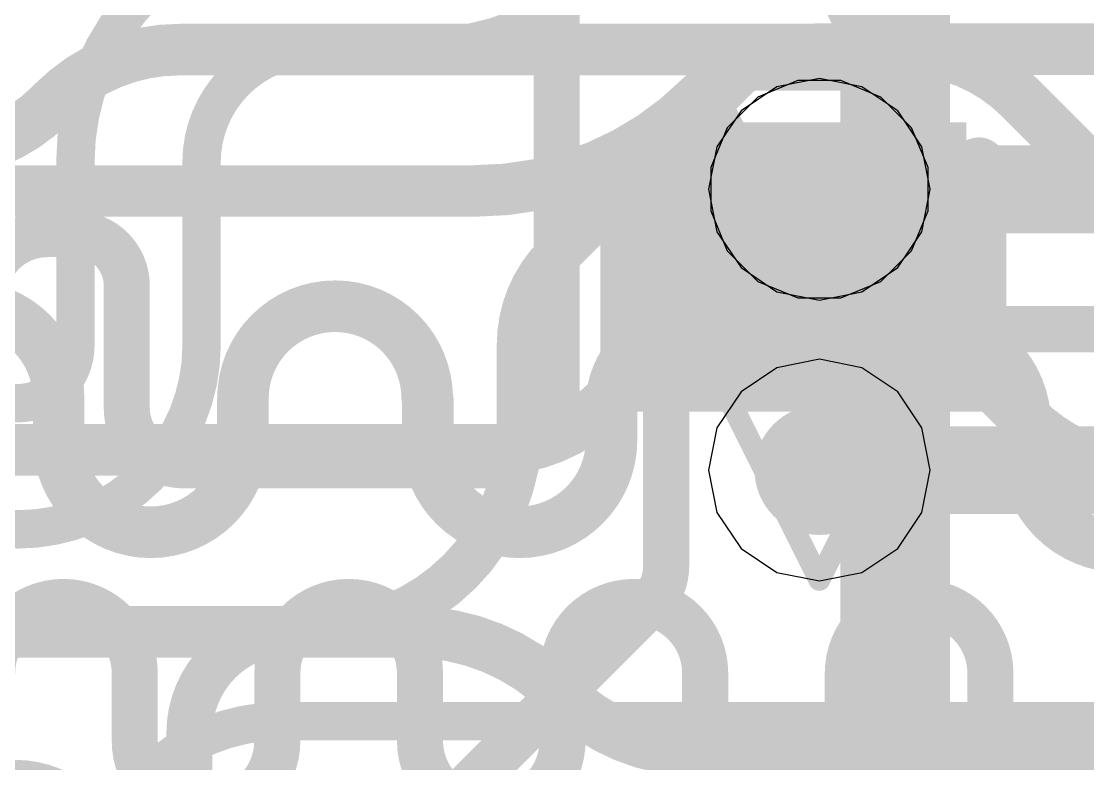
# Model space of a CAD drawing. Header units: inches. Extents: x -6 to 283, y -12 to 154.
# Drawn here: x 66.702 to 69.171, y 5.129 to 6.847 of the extents above; entities that cross this region are included whole.
import ezdxf

# ---------------------------------------------------------------- set-up
doc = ezdxf.new("R2010")
doc.units = ezdxf.units.IN
for name, color, linetype in [('Bottom Layer', 5, 'Continuous'), ('Bottom Overlay', 54, 'Continuous'), ('Bottom Paste', 16, 'Continuous'), ('Bottom Solder', 6, 'Continuous'), ('Drill Drawing', 1, 'Continuous'), ('GND-1', 16, 'Continuous'), ('GND-2', 90, 'Continuous'), ('GND-3', 216, 'Continuous'), ('GND-4', 54, 'Continuous'), ('PWR-1', 156, 'Continuous'), ('PWR-2', 130, 'Continuous'), ('Signal L1', 76, 'Continuous'), ('Signal L2', 6, 'Continuous'), ('Top Layer', 1, 'Continuous'), ('Top Overlay', 2, 'Continuous'), ('Via Holes', 16, 'Continuous')]:
    doc.layers.add(name, color=color, linetype=linetype)

# ---------------------------------------------------------------- blocks, each defined once
blk = doc.blocks.new('200_WFBGA__10_15__51')
at = {"layer": 'Top Overlay'}
blk.add_lwpolyline([(-5.07619, -7.576185, 0.254, 0.254, 0), (-5.07619, 7.576185, 0.254, 0.254, 0)], format="xyseb", dxfattribs=at)
blk = doc.blocks.new('C___0402_B_281')
at = {"layer": 'Bottom Layer'}
for points in [[(-0.2413, 0.3175), (-0.2412999999999999, -0.3175), (-0.6985, -0.3175), (-0.6985, 0.3175)], [(0.6985, 0.3175), (0.6985, -0.3175), (0.2413, -0.3175), (0.2412999999999999, 0.3175)]]:
    blk.add_hatch(color=5, dxfattribs=at).paths.add_polyline_path(points)
at = {"layer": 'Bottom Paste'}
for points in [[(-0.2413, 0.3175), (-0.2412999999999999, -0.3175), (-0.6985, -0.3175), (-0.6985, 0.3175)], [(0.6985, 0.3175), (0.6985, -0.3175), (0.2413, -0.3175), (0.2412999999999999, 0.3175)]]:
    blk.add_hatch(color=16, dxfattribs=at).paths.add_polyline_path(points)
at = {"layer": 'Bottom Solder'}
for points in [[(-0.18130012, 0.37749988), (-0.18130012, -0.37749988), (-0.7584998799999999, -0.37749988), (-0.7584998799999999, 0.37749988)], [(0.7584998799999999, 0.37749988), (0.7584998799999999, -0.37749988), (0.18130012, -0.37749988), (0.18130012, 0.37749988)]]:
    blk.add_hatch(color=6, dxfattribs=at).paths.add_polyline_path(points)
at = {"layer": 'Bottom Overlay'}
for points in [[(-0.7874, -0.4064, 0.127, 0.127, 0), (-0.7874, 0.4064, 0.127, 0.127, 0)], [(-0.2794, 0.4064, 0.127, 0.127, 0), (-0.7874, 0.4064, 0.127, 0.127, 0)], [(0.7874, 0.4064, 0.127, 0.127, 0), (0.2794, 0.4064, 0.127, 0.127, 0)], [(0.7874, -0.4064, 0.127, 0.127, 0), (0.7874, 0.4064, 0.127, 0.127, 0)], [(-0.2794, -0.4064, 0.127, 0.127, 0), (-0.7874, -0.4064, 0.127, 0.127, 0)], [(0.7874, -0.4064, 0.127, 0.127, 0), (0.2794, -0.4064, 0.127, 0.127, 0)]]:
    blk.add_lwpolyline(points, format="xyseb", dxfattribs=at)
for points in [[(-0.8191499999999999, 0.4064, 0.0635, 0.0635, 1), (-0.7556499999999999, 0.4064, 0.0635, 0.0635, 1)], [(-0.8191499999999999, 0.4064, 0.0635, 0.0635, 1), (-0.7556499999999999, 0.4064, 0.0635, 0.0635, 1)], [(-0.31115, 0.4064, 0.0635, 0.0635, 1), (-0.24765, 0.4064, 0.0635, 0.0635, 1)], [(0.24765, 0.4064, 0.0635, 0.0635, 1), (0.31115, 0.4064, 0.0635, 0.0635, 1)], [(0.7556499999999999, 0.4064, 0.0635, 0.0635, 1), (0.8191499999999999, 0.4064, 0.0635, 0.0635, 1)], [(0.7556499999999999, 0.4064, 0.0635, 0.0635, 1), (0.8191499999999999, 0.4064, 0.0635, 0.0635, 1)], [(-0.8191499999999999, -0.4064, 0.0635, 0.0635, 1), (-0.7556499999999999, -0.4064, 0.0635, 0.0635, 1)], [(-0.8191499999999999, -0.4064, 0.0635, 0.0635, 1), (-0.7556499999999999, -0.4064, 0.0635, 0.0635, 1)], [(-0.31115, -0.4064, 0.0635, 0.0635, 1), (-0.24765, -0.4064, 0.0635, 0.0635, 1)], [(0.24765, -0.4064, 0.0635, 0.0635, 1), (0.31115, -0.4064, 0.0635, 0.0635, 1)], [(0.7556499999999999, -0.4064, 0.0635, 0.0635, 1), (0.8191499999999999, -0.4064, 0.0635, 0.0635, 1)], [(0.7556499999999999, -0.4064, 0.0635, 0.0635, 1), (0.8191499999999999, -0.4064, 0.0635, 0.0635, 1)]]:
    blk.add_lwpolyline(points, format="xyseb", close=True, dxfattribs=at)

msp = doc.modelspace()

# ---------------------------------------------------------------- hatches: boundary and pattern name
at = {"layer": 'Bottom Layer'}
h = msp.add_hatch(color=5, dxfattribs=at)
edge = h.paths.add_edge_path()
edge.add_arc((68.54984511999999, 6.458201459999999), 0.1499997, 0, 360)
h = msp.add_hatch(color=5, dxfattribs=at)
edge = h.paths.add_edge_path()
edge.add_arc((68.54984511999999, 5.80820022), 0.1499997, 0, 360)
at = {"layer": 'GND-1'}
h = msp.add_hatch(color=16, dxfattribs=at)
edge = h.paths.add_edge_path()
edge.add_arc((68.54984511999999, 6.458201459999999), 0.1499997, 0, 360)
h = msp.add_hatch(color=16, dxfattribs=at)
edge = h.paths.add_edge_path()
edge.add_arc((68.54984511999999, 5.80820022), 0.1499997, 0, 360)
at = {"layer": 'GND-2'}
h = msp.add_hatch(color=90, dxfattribs=at)
edge = h.paths.add_edge_path()
edge.add_arc((68.54984511999999, 6.458201459999999), 0.1499997, 0, 360)
h = msp.add_hatch(color=90, dxfattribs=at)
edge = h.paths.add_edge_path()
edge.add_arc((68.54984511999999, 5.80820022), 0.1499997, 0, 360)
at = {"layer": 'GND-3'}
h = msp.add_hatch(color=216, dxfattribs=at)
edge = h.paths.add_edge_path()
edge.add_arc((68.54984511999999, 6.458201459999999), 0.1499997, 0, 360)
h = msp.add_hatch(color=216, dxfattribs=at)
edge = h.paths.add_edge_path()
edge.add_arc((68.54984511999999, 5.80820022), 0.1499997, 0, 360)
at = {"layer": 'GND-4'}
h = msp.add_hatch(color=54, dxfattribs=at)
edge = h.paths.add_edge_path()
edge.add_arc((68.54984511999999, 6.458201459999999), 0.1499997, 0, 360)
h = msp.add_hatch(color=54, dxfattribs=at)
edge = h.paths.add_edge_path()
edge.add_arc((68.54984511999999, 5.80820022), 0.1499997, 0, 360)
at = {"layer": 'PWR-1'}
h = msp.add_hatch(color=156, dxfattribs=at)
edge = h.paths.add_edge_path()
edge.add_arc((68.54984511999999, 6.458201459999999), 0.1499997, 0, 360)
h = msp.add_hatch(color=156, dxfattribs=at)
edge = h.paths.add_edge_path()
edge.add_arc((68.54984511999999, 5.80820022), 0.1499997, 0, 360)
at = {"layer": 'PWR-2'}
h = msp.add_hatch(color=130, dxfattribs=at)
edge = h.paths.add_edge_path()
edge.add_arc((68.54984511999999, 6.458201459999999), 0.1499997, 0, 360)
h = msp.add_hatch(color=130, dxfattribs=at)
edge = h.paths.add_edge_path()
edge.add_arc((68.54984511999999, 5.80820022), 0.1499997, 0, 360)
at = {"layer": 'Signal L1'}
h = msp.add_hatch(color=76, dxfattribs=at)
edge = h.paths.add_edge_path()
edge.add_arc((68.54984511999999, 6.458201459999999), 0.1499997, 0, 360)
h = msp.add_hatch(color=76, dxfattribs=at)
edge = h.paths.add_edge_path()
edge.add_arc((68.54984511999999, 5.80820022), 0.1499997, 0, 360)
at = {"layer": 'Signal L2'}
h = msp.add_hatch(color=6, dxfattribs=at)
edge = h.paths.add_edge_path()
edge.add_arc((68.54984511999999, 6.458201459999999), 0.1499997, 0, 360)
h = msp.add_hatch(color=6, dxfattribs=at)
edge = h.paths.add_edge_path()
edge.add_arc((68.54984511999999, 5.80820022), 0.1499997, 0, 360)
at = {"layer": 'Top Layer'}
h = msp.add_hatch(color=1, dxfattribs=at)
edge = h.paths.add_edge_path()
edge.add_arc((68.54984511999999, 6.458201459999999), 0.1499997, 0, 360)
h = msp.add_hatch(color=1, dxfattribs=at)
edge = h.paths.add_edge_path()
edge.add_arc((68.54984511999999, 5.80820022), 0.1499997, 0, 360)
at = {"layer": 'Via Holes'}
h = msp.add_hatch(color=7, dxfattribs=at)
edge = h.paths.add_edge_path()
edge.add_arc((68.54984511999999, 6.458201459999999), 0.07499858, 0, 360)
h = msp.add_hatch(color=7, dxfattribs=at)
edge = h.paths.add_edge_path()
edge.add_arc((68.54984511999999, 5.80820022), 0.07499858, 0, 360)

# ---------------------------------------------------------------- linework, layer by layer
at = {"layer": 'Bottom Layer'}
for points in [[(67.94133732, 5.99474036, 0.10668, 0.10668, 0), (67.94133732, 7.802323739999999, 0.10668, 0.10668, 0)], [(66.61605168, 6.208016539999999, 0.10668, 0.10668, -0.4142135623730951), (66.76250807999999, 6.35447294, 0.10668, 0.10668, 0)], [(66.76250807999999, 6.35447294, 0.10668, 0.10668, 0), (66.82666085999999, 6.35447294, 0.10668, 0.10668, 0)], [(66.82666085999999, 6.35447294, 0.10668, 0.10668, -0.4142135623730951), (66.94625168, 6.23488212, 0.10668, 0.10668, 0)], [(66.94625168, 5.95226648, 0.10668, 0.10668, 0), (66.94625168, 6.23488212, 0.10668, 0.10668, 0)], [(67.94133732, 5.99474036, 0.10668, 0.10668, -0.4142135623730951), (67.7658411, 5.819244139999999, 0.10668, 0.10668, 0)], [(67.07927656, 5.8192416, 0.10668, 0.10668, -0.4142135623730951), (66.94625168, 5.95226648, 0.10668, 0.10668, 0)], [(67.07927656, 5.819244139999999, 0.10668, 0.10668, 0), (67.7658411, 5.819244139999999, 0.10668, 0.10668, 0)], [(66.63449969999999, 5.33799034, 0.10668, 0.10668, -0.9999999999999999), (66.9646997, 5.33799034, 0.10668, 0.10668, 0)], [(67.29489969999999, 5.33799034, 0.10668, 0.10668, -0.9999999999999999), (67.6250997, 5.33799034, 0.10668, 0.10668, 0)], [(67.9552997, 5.33799034, 0.10668, 0.10668, -0.9999999999999999), (68.2854997, 5.33799034, 0.10668, 0.10668, 0)], [(68.6156997, 5.33799034, 0.10668, 0.10668, -0.9999999999999999), (68.9458997, 5.33799034, 0.10668, 0.10668, 0)], [(66.9646997, 5.18229342, 0.10668, 0.10668, 0), (66.9646997, 5.33799034, 0.10668, 0.10668, 0)], [(67.29489969999999, 5.18229342, 0.10668, 0.10668, 0), (67.29489969999999, 5.33799034, 0.10668, 0.10668, 0)], [(67.6250997, 5.18229342, 0.10668, 0.10668, 0), (67.6250997, 5.33799034, 0.10668, 0.10668, 0)], [(67.9552997, 5.18229342, 0.10668, 0.10668, 0), (67.9552997, 5.33799034, 0.10668, 0.10668, 0)], [(68.2854997, 5.18229342, 0.10668, 0.10668, 0), (68.2854997, 5.33799034, 0.10668, 0.10668, 0)], [(68.6156997, 5.18229342, 0.10668, 0.10668, 0), (68.6156997, 5.33799034, 0.10668, 0.10668, 0)], [(68.9458997, 5.18229342, 0.10668, 0.10668, 0), (68.9458997, 5.33799034, 0.10668, 0.10668, 0)], [(67.29489969999999, 5.18229342, 0.10668, 0.10668, -0.9999999999999999), (66.9646997, 5.18229342, 0.10668, 0.10668, 0)], [(67.9552997, 5.18229342, 0.10668, 0.10668, -0.9999999999999999), (67.6250997, 5.18229342, 0.10668, 0.10668, 0)], [(68.6156997, 5.18229342, 0.10668, 0.10668, -0.9999999999999999), (68.2854997, 5.18229342, 0.10668, 0.10668, 0)], [(69.11099970000001, 5.017193419999999, 0.10668, 0.10668, -0.4142135623730951), (68.9458997, 5.18229342, 0.10668, 0.10668, 0)]]:
    msp.add_lwpolyline(points, format="xyseb", dxfattribs=at)
for points in [[(66.73583808, 6.35447294, 0.05333999999999999, 0.05333999999999999, 1), (66.78917808, 6.35447294, 0.05333999999999999, 0.05333999999999999, 1)], [(66.73583808, 6.35447294, 0.05333999999999999, 0.05333999999999999, 1), (66.78917808, 6.35447294, 0.05333999999999999, 0.05333999999999999, 1)], [(66.79999086, 6.35447294, 0.05333999999999999, 0.05333999999999999, 1), (66.85333086, 6.35447294, 0.05333999999999999, 0.05333999999999999, 1)], [(66.79999086, 6.35447294, 0.05333999999999999, 0.05333999999999999, 1), (66.85333086, 6.35447294, 0.05333999999999999, 0.05333999999999999, 1)], [(66.91958168, 6.23488212, 0.05333999999999999, 0.05333999999999999, 1), (66.97292168, 6.23488212, 0.05333999999999999, 0.05333999999999999, 1)], [(66.91958168, 6.23488212, 0.05333999999999999, 0.05333999999999999, 1), (66.97292168, 6.23488212, 0.05333999999999999, 0.05333999999999999, 1)], [(67.91466731999999, 5.99474036, 0.05333999999999999, 0.05333999999999999, 1), (67.96800731999998, 5.99474036, 0.05333999999999999, 0.05333999999999999, 1)], [(67.91466731999999, 5.99474036, 0.05333999999999999, 0.05333999999999999, 1), (67.96800731999998, 5.99474036, 0.05333999999999999, 0.05333999999999999, 1)], [(66.91958168, 5.95226648, 0.05333999999999999, 0.05333999999999999, 1), (66.97292168, 5.95226648, 0.05333999999999999, 0.05333999999999999, 1)], [(66.91958168, 5.95226648, 0.05333999999999999, 0.05333999999999999, 1), (66.97292168, 5.95226648, 0.05333999999999999, 0.05333999999999999, 1)], [(67.05260655999999, 5.819244139999999, 0.05333999999999999, 0.05333999999999999, 1), (67.10594655999999, 5.819244139999999, 0.05333999999999999, 0.05333999999999999, 1)], [(67.05260655999999, 5.8192416, 0.05333999999999999, 0.05333999999999999, 1), (67.10594655999999, 5.8192416, 0.05333999999999999, 0.05333999999999999, 1)], [(67.7391711, 5.819244139999999, 0.05333999999999999, 0.05333999999999999, 1), (67.7925111, 5.819244139999999, 0.05333999999999999, 0.05333999999999999, 1)], [(67.7391711, 5.819244139999999, 0.05333999999999999, 0.05333999999999999, 1), (67.7925111, 5.819244139999999, 0.05333999999999999, 0.05333999999999999, 1)], [(66.9380297, 5.33799034, 0.05333999999999999, 0.05333999999999999, 1), (66.9913697, 5.33799034, 0.05333999999999999, 0.05333999999999999, 1)], [(66.9380297, 5.33799034, 0.05333999999999999, 0.05333999999999999, 1), (66.9913697, 5.33799034, 0.05333999999999999, 0.05333999999999999, 1)], [(67.26822969999999, 5.33799034, 0.05333999999999999, 0.05333999999999999, 1), (67.3215697, 5.33799034, 0.05333999999999999, 0.05333999999999999, 1)], [(67.26822969999999, 5.33799034, 0.05333999999999999, 0.05333999999999999, 1), (67.3215697, 5.33799034, 0.05333999999999999, 0.05333999999999999, 1)], [(67.5984297, 5.33799034, 0.05333999999999999, 0.05333999999999999, 1), (67.6517697, 5.33799034, 0.05333999999999999, 0.05333999999999999, 1)], [(67.5984297, 5.33799034, 0.05333999999999999, 0.05333999999999999, 1), (67.6517697, 5.33799034, 0.05333999999999999, 0.05333999999999999, 1)], [(67.92862969999999, 5.33799034, 0.05333999999999999, 0.05333999999999999, 1), (67.9819697, 5.33799034, 0.05333999999999999, 0.05333999999999999, 1)], [(67.92862969999999, 5.33799034, 0.05333999999999999, 0.05333999999999999, 1), (67.9819697, 5.33799034, 0.05333999999999999, 0.05333999999999999, 1)], [(68.25882969999999, 5.33799034, 0.05333999999999999, 0.05333999999999999, 1), (68.3121697, 5.33799034, 0.05333999999999999, 0.05333999999999999, 1)], [(68.25882969999999, 5.33799034, 0.05333999999999999, 0.05333999999999999, 1), (68.3121697, 5.33799034, 0.05333999999999999, 0.05333999999999999, 1)], [(68.5890297, 5.33799034, 0.05333999999999999, 0.05333999999999999, 1), (68.6423697, 5.33799034, 0.05333999999999999, 0.05333999999999999, 1)], [(68.5890297, 5.33799034, 0.05333999999999999, 0.05333999999999999, 1), (68.6423697, 5.33799034, 0.05333999999999999, 0.05333999999999999, 1)], [(68.9192297, 5.33799034, 0.05333999999999999, 0.05333999999999999, 1), (68.9725697, 5.33799034, 0.05333999999999999, 0.05333999999999999, 1)], [(68.9192297, 5.33799034, 0.05333999999999999, 0.05333999999999999, 1), (68.9725697, 5.33799034, 0.05333999999999999, 0.05333999999999999, 1)], [(66.9380297, 5.18229342, 0.05333999999999999, 0.05333999999999999, 1), (66.9913697, 5.18229342, 0.05333999999999999, 0.05333999999999999, 1)], [(66.9380297, 5.18229342, 0.05333999999999999, 0.05333999999999999, 1), (66.9913697, 5.18229342, 0.05333999999999999, 0.05333999999999999, 1)], [(67.26822969999999, 5.18229342, 0.05333999999999999, 0.05333999999999999, 1), (67.3215697, 5.18229342, 0.05333999999999999, 0.05333999999999999, 1)], [(67.26822969999999, 5.18229342, 0.05333999999999999, 0.05333999999999999, 1), (67.3215697, 5.18229342, 0.05333999999999999, 0.05333999999999999, 1)], [(67.5984297, 5.18229342, 0.05333999999999999, 0.05333999999999999, 1), (67.6517697, 5.18229342, 0.05333999999999999, 0.05333999999999999, 1)], [(67.5984297, 5.18229342, 0.05333999999999999, 0.05333999999999999, 1), (67.6517697, 5.18229342, 0.05333999999999999, 0.05333999999999999, 1)], [(67.92862969999999, 5.18229342, 0.05333999999999999, 0.05333999999999999, 1), (67.9819697, 5.18229342, 0.05333999999999999, 0.05333999999999999, 1)], [(67.92862969999999, 5.18229342, 0.05333999999999999, 0.05333999999999999, 1), (67.9819697, 5.18229342, 0.05333999999999999, 0.05333999999999999, 1)], [(68.25882969999999, 5.18229342, 0.05333999999999999, 0.05333999999999999, 1), (68.3121697, 5.18229342, 0.05333999999999999, 0.05333999999999999, 1)], [(68.25882969999999, 5.18229342, 0.05333999999999999, 0.05333999999999999, 1), (68.3121697, 5.18229342, 0.05333999999999999, 0.05333999999999999, 1)], [(68.5890297, 5.18229342, 0.05333999999999999, 0.05333999999999999, 1), (68.6423697, 5.18229342, 0.05333999999999999, 0.05333999999999999, 1)], [(68.5890297, 5.18229342, 0.05333999999999999, 0.05333999999999999, 1), (68.6423697, 5.18229342, 0.05333999999999999, 0.05333999999999999, 1)], [(68.9192297, 5.18229342, 0.05333999999999999, 0.05333999999999999, 1), (68.9725697, 5.18229342, 0.05333999999999999, 0.05333999999999999, 1)], [(68.9192297, 5.18229342, 0.05333999999999999, 0.05333999999999999, 1), (68.9725697, 5.18229342, 0.05333999999999999, 0.05333999999999999, 1)]]:
    msp.add_lwpolyline(points, format="xyseb", close=True, dxfattribs=at)
at = {"layer": 'Drill Drawing'}
for points in [[(68.34664511999999, 7.3622027, 0.0508, 0.0508, 0), (68.60064512, 6.854202699999999, 0.0508, 0.0508, 0)], [(68.60064512, 6.854202699999999, 0.0508, 0.0508, 0), (68.85464511999999, 7.3622027, 0.0508, 0.0508, 0)], [(68.29584512, 6.712201459999999, 0.0508, 0.0508, 0), (68.80384511999999, 6.712201459999999, 0.0508, 0.0508, 0)], [(68.29584512, 6.712201459999999, 0.0508, 0.0508, 0), (68.54984511999999, 6.204201459999999, 0.0508, 0.0508, 0)], [(68.54984511999999, 6.204201459999999, 0.0508, 0.0508, 0), (68.80384511999999, 6.712201459999999, 0.0508, 0.0508, 0)], [(68.29584512, 6.062200219999999, 0.0508, 0.0508, 0), (68.80384511999999, 6.062200219999999, 0.0508, 0.0508, 0)], [(68.29584512, 6.062200219999999, 0.0508, 0.0508, 0), (68.54984511999999, 5.55420022, 0.0508, 0.0508, 0)], [(68.54984511999999, 5.55420022, 0.0508, 0.0508, 0), (68.80384511999999, 6.062200219999999, 0.0508, 0.0508, 0)]]:
    msp.add_lwpolyline(points, format="xyseb", dxfattribs=at)
for points in [[(68.58794511999999, 6.854202699999999, 0.0254, 0.0254, 1), (68.61334512, 6.854202699999999, 0.0254, 0.0254, 1)], [(68.58794511999999, 6.854202699999999, 0.0254, 0.0254, 1), (68.61334512, 6.854202699999999, 0.0254, 0.0254, 1)], [(68.28314511999999, 6.712201459999999, 0.0254, 0.0254, 1), (68.30854512, 6.712201459999999, 0.0254, 0.0254, 1)], [(68.28314511999999, 6.712201459999999, 0.0254, 0.0254, 1), (68.30854512, 6.712201459999999, 0.0254, 0.0254, 1)], [(68.79114512, 6.712201459999999, 0.0254, 0.0254, 1), (68.81654512, 6.712201459999999, 0.0254, 0.0254, 1)], [(68.79114512, 6.712201459999999, 0.0254, 0.0254, 1), (68.81654512, 6.712201459999999, 0.0254, 0.0254, 1)], [(68.53714511999999, 6.204201459999999, 0.0254, 0.0254, 1), (68.56254512, 6.204201459999999, 0.0254, 0.0254, 1)], [(68.53714511999999, 6.204201459999999, 0.0254, 0.0254, 1), (68.56254512, 6.204201459999999, 0.0254, 0.0254, 1)], [(68.28314511999999, 6.062200219999999, 0.0254, 0.0254, 1), (68.30854512, 6.062200219999999, 0.0254, 0.0254, 1)], [(68.28314511999999, 6.062200219999999, 0.0254, 0.0254, 1), (68.30854512, 6.062200219999999, 0.0254, 0.0254, 1)], [(68.79114512, 6.062200219999999, 0.0254, 0.0254, 1), (68.81654512, 6.062200219999999, 0.0254, 0.0254, 1)], [(68.79114512, 6.062200219999999, 0.0254, 0.0254, 1), (68.81654512, 6.062200219999999, 0.0254, 0.0254, 1)], [(68.53714511999999, 5.55420022, 0.0254, 0.0254, 1), (68.56254512, 5.55420022, 0.0254, 0.0254, 1)], [(68.53714511999999, 5.55420022, 0.0254, 0.0254, 1), (68.56254512, 5.55420022, 0.0254, 0.0254, 1)]]:
    msp.add_lwpolyline(points, format="xyseb", close=True, dxfattribs=at)
at = {"layer": 'GND-1'}
for p, q in [((68.4997995, 6.70980116), (68.40732572, 6.671497959999999)), ((68.59989074, 6.70980116), (68.4997995, 6.70980116)), ((68.69236452, 6.671497959999999), (68.59989074, 6.70980116)), ((68.40732572, 6.671497959999999), (68.33654862, 6.60072086)), ((68.76314162, 6.60072086), (68.69236452, 6.671497959999999)), ((68.33654862, 6.60072086), (68.29824541999999, 6.50824708)), ((68.80144482, 6.50824708), (68.76314162, 6.60072086)), ((68.29824541999999, 6.50824708), (68.29824541999999, 6.40815584)), ((68.80144482, 6.40815584), (68.80144482, 6.50824708)), ((68.29824541999999, 6.40815584), (68.33654862, 6.315682059999999)), ((68.76314162, 6.315682059999999), (68.80144482, 6.40815584)), ((68.33654862, 6.315682059999999), (68.40732572, 6.24490496)), ((68.69236452, 6.24490496), (68.76314162, 6.315682059999999)), ((68.40732572, 6.24490496), (68.4997995, 6.20660176)), ((68.59989074, 6.20660176), (68.69236452, 6.24490496)), ((68.4997995, 6.20660176), (68.59989074, 6.20660176))]:
    msp.add_line(p, q, dxfattribs=at)
at = {"layer": 'GND-2'}
for p, q in [((68.4997995, 6.70980116), (68.40732572, 6.671497959999999)), ((68.59989074, 6.70980116), (68.4997995, 6.70980116)), ((68.69236452, 6.671497959999999), (68.59989074, 6.70980116)), ((68.40732572, 6.671497959999999), (68.33654862, 6.60072086)), ((68.76314162, 6.60072086), (68.69236452, 6.671497959999999)), ((68.33654862, 6.60072086), (68.29824541999999, 6.50824708)), ((68.80144482, 6.50824708), (68.76314162, 6.60072086)), ((68.29824541999999, 6.50824708), (68.29824541999999, 6.40815584)), ((68.80144482, 6.40815584), (68.80144482, 6.50824708)), ((68.29824541999999, 6.40815584), (68.33654862, 6.315682059999999)), ((68.76314162, 6.315682059999999), (68.80144482, 6.40815584)), ((68.33654862, 6.315682059999999), (68.40732572, 6.24490496)), ((68.69236452, 6.24490496), (68.76314162, 6.315682059999999)), ((68.40732572, 6.24490496), (68.4997995, 6.20660176)), ((68.59989074, 6.20660176), (68.69236452, 6.24490496)), ((68.4997995, 6.20660176), (68.59989074, 6.20660176))]:
    msp.add_line(p, q, dxfattribs=at)
at = {"layer": 'GND-3'}
for p, q in [((68.4997995, 6.70980116), (68.40732572, 6.671497959999999)), ((68.59989074, 6.70980116), (68.4997995, 6.70980116)), ((68.69236452, 6.671497959999999), (68.59989074, 6.70980116)), ((68.40732572, 6.671497959999999), (68.33654862, 6.60072086)), ((68.76314162, 6.60072086), (68.69236452, 6.671497959999999)), ((68.33654862, 6.60072086), (68.29824541999999, 6.50824708)), ((68.80144482, 6.50824708), (68.76314162, 6.60072086)), ((68.29824541999999, 6.50824708), (68.29824541999999, 6.40815584)), ((68.80144482, 6.40815584), (68.80144482, 6.50824708)), ((68.29824541999999, 6.40815584), (68.33654862, 6.315682059999999)), ((68.76314162, 6.315682059999999), (68.80144482, 6.40815584)), ((68.33654862, 6.315682059999999), (68.40732572, 6.24490496)), ((68.69236452, 6.24490496), (68.76314162, 6.315682059999999)), ((68.40732572, 6.24490496), (68.4997995, 6.20660176)), ((68.59989074, 6.20660176), (68.69236452, 6.24490496)), ((68.4997995, 6.20660176), (68.59989074, 6.20660176))]:
    msp.add_line(p, q, dxfattribs=at)
at = {"layer": 'GND-4'}
for p, q in [((68.4997995, 6.70980116), (68.40732572, 6.671497959999999)), ((68.59989074, 6.70980116), (68.4997995, 6.70980116)), ((68.69236452, 6.671497959999999), (68.59989074, 6.70980116)), ((68.40732572, 6.671497959999999), (68.33654862, 6.60072086)), ((68.76314162, 6.60072086), (68.69236452, 6.671497959999999)), ((68.33654862, 6.60072086), (68.29824541999999, 6.50824708)), ((68.80144482, 6.50824708), (68.76314162, 6.60072086)), ((68.29824541999999, 6.50824708), (68.29824541999999, 6.40815584)), ((68.80144482, 6.40815584), (68.80144482, 6.50824708)), ((68.29824541999999, 6.40815584), (68.33654862, 6.315682059999999)), ((68.76314162, 6.315682059999999), (68.80144482, 6.40815584)), ((68.33654862, 6.315682059999999), (68.40732572, 6.24490496)), ((68.69236452, 6.24490496), (68.76314162, 6.315682059999999)), ((68.40732572, 6.24490496), (68.4997995, 6.20660176)), ((68.59989074, 6.20660176), (68.69236452, 6.24490496)), ((68.4997995, 6.20660176), (68.59989074, 6.20660176))]:
    msp.add_line(p, q, dxfattribs=at)
at = {"layer": 'PWR-1'}
for p, q in [((68.54984511999999, 6.06473006), (68.45167665999999, 6.045202539999999)), ((68.64801358, 6.045202539999999), (68.54984511999999, 6.06473006)), ((68.45167665999999, 6.045202539999999), (68.36845102, 5.989594319999999)), ((68.73123922, 5.989594319999999), (68.64801358, 6.045202539999999)), ((68.36845102, 5.989594319999999), (68.3128428, 5.90636868)), ((68.78684744, 5.90636868), (68.73123922, 5.989594319999999)), ((68.3128428, 5.90636868), (68.29331528, 5.80820022)), ((68.80637496, 5.80820022), (68.78684744, 5.90636868)), ((68.29331528, 5.80820022), (68.3128428, 5.71003176)), ((68.78684744, 5.71003176), (68.80637496, 5.80820022)), ((68.3128428, 5.71003176), (68.36845102, 5.626806119999999)), ((68.73123922, 5.626806119999999), (68.78684744, 5.71003176)), ((68.36845102, 5.626806119999999), (68.45167665999999, 5.5711979)), ((68.64801358, 5.5711979), (68.73123922, 5.626806119999999)), ((68.45167665999999, 5.5711979), (68.54984511999999, 5.55167038)), ((68.54984511999999, 5.55167038), (68.64801358, 5.5711979))]:
    msp.add_line(p, q, dxfattribs=at)
at = {"layer": 'PWR-2'}
for p, q in [((68.45167665999999, 6.69520378), (68.36845102, 6.63959556)), ((68.54984511999999, 6.7147313), (68.45167665999999, 6.69520378)), ((68.64801358, 6.69520378), (68.54984511999999, 6.7147313)), ((68.73123922, 6.63959556), (68.64801358, 6.69520378)), ((68.36845102, 6.63959556), (68.3128428, 6.556369919999999)), ((68.78684744, 6.556369919999999), (68.73123922, 6.63959556)), ((68.3128428, 6.556369919999999), (68.29331528, 6.458201459999999)), ((68.80637496, 6.458201459999999), (68.78684744, 6.556369919999999)), ((68.29331528, 6.458201459999999), (68.3128428, 6.360032999999999)), ((68.78684744, 6.360032999999999), (68.80637496, 6.458201459999999)), ((68.3128428, 6.360032999999999), (68.36845102, 6.276807359999999)), ((68.73123922, 6.276807359999999), (68.78684744, 6.360032999999999)), ((68.36845102, 6.276807359999999), (68.45167665999999, 6.22119914)), ((68.64801358, 6.22119914), (68.73123922, 6.276807359999999)), ((68.45167665999999, 6.22119914), (68.54984511999999, 6.20167162)), ((68.54984511999999, 6.20167162), (68.64801358, 6.22119914)), ((68.54984511999999, 6.06473006), (68.45167665999999, 6.045202539999999)), ((68.64801358, 6.045202539999999), (68.54984511999999, 6.06473006)), ((68.45167665999999, 6.045202539999999), (68.36845102, 5.989594319999999)), ((68.73123922, 5.989594319999999), (68.64801358, 6.045202539999999)), ((68.36845102, 5.989594319999999), (68.3128428, 5.90636868)), ((68.78684744, 5.90636868), (68.73123922, 5.989594319999999)), ((68.3128428, 5.90636868), (68.29331528, 5.80820022)), ((68.80637496, 5.80820022), (68.78684744, 5.90636868)), ((68.29331528, 5.80820022), (68.3128428, 5.71003176)), ((68.78684744, 5.71003176), (68.80637496, 5.80820022)), ((68.3128428, 5.71003176), (68.36845102, 5.626806119999999)), ((68.73123922, 5.626806119999999), (68.78684744, 5.71003176)), ((68.36845102, 5.626806119999999), (68.45167665999999, 5.5711979)), ((68.64801358, 5.5711979), (68.73123922, 5.626806119999999)), ((68.45167665999999, 5.5711979), (68.54984511999999, 5.55167038)), ((68.54984511999999, 5.55167038), (68.64801358, 5.5711979))]:
    msp.add_line(p, q, dxfattribs=at)
at = {"layer": 'Signal L1'}
for points in [[(66.77699623999999, 6.660969659999999, 0.11938, 0.11938, -0.1988515910334286), (67.06801673999999, 6.781474879999999, 0.11938, 0.11938, 0)], [(67.06801673999999, 6.781474879999999, 0.11938, 0.11938, 0), (68.74464787999999, 6.781474879999999, 0.11938, 0.11938, 0)], [(68.74464787999999, 6.781474879999999, 0.11938, 0.11938, -0.1987644589970464), (69.01390312, 6.670034919999999, 0.11938, 0.11938, 0)], [(66.76865996, 6.652633379999999, 0.11938, 0.11938, 0), (66.7769302, 6.660903619999999, 0.11938, 0.11938, 0)], [(66.7769302, 6.660903619999999, 0.11938, 0.11938, -5.737312800169363e-05), (66.77699623999999, 6.660969659999999, 0.11938, 0.11938, 0)], [(69.01390312, 6.670034919999999, 0.11938, 0.11938, 0), (69.14165242, 6.542285619999999, 0.11938, 0.11938, 0)], [(66.76865996, 6.652633379999999, 0.11938, 0.11938, -0.1987644589970465), (66.49940472, 6.54119342, 0.11938, 0.11938, 0)], [(69.34973938, 6.456093259999999, 0.11938, 0.11938, -0.198912367379658), (69.14165242, 6.542285619999999, 0.11938, 0.11938, 0)], [(66.36173926, 5.97424764, 0.11938, 0.11938, -0.9999999999999999), (66.78845926, 5.97424764, 0.11938, 0.11938, 0)], [(67.21517926, 5.97424764, 0.11938, 0.11938, -0.9999999999999999), (67.64189926, 5.97424764, 0.11938, 0.11938, 0)], [(68.06861925999999, 5.96078818, 0.11938, 0.11938, -0.4142135623730951), (68.24112844, 6.133297359999999, 0.11938, 0.11938, 0)], [(68.24112844, 6.133297359999999, 0.11938, 0.11938, 0), (68.68365993999998, 6.133297359999999, 0.11938, 0.11938, 0)], [(68.68365993999998, 6.133297359999999, 0.11938, 0.11938, -0.198912367379658), (68.91923732, 6.03571818, 0.11938, 0.11938, 0)], [(68.91923732, 6.03571818, 0.11938, 0.11938, 0), (69.02635928, 5.928596219999999, 0.11938, 0.11938, 0)], [(66.78845926, 5.877679379999999, 0.11938, 0.11938, 0), (66.78845926, 5.97424764, 0.11938, 0.11938, 0)], [(67.21517926, 5.877679379999999, 0.11938, 0.11938, 0), (67.21517926, 5.97424764, 0.11938, 0.11938, 0)], [(67.64189926, 5.97424764, 0.11938, 0.11938, 0), (67.64311846, 5.973028439999999, 0.11938, 0.11938, 0)], [(67.64311846, 5.8549032, 0.11938, 0.11938, 0), (67.64311846, 5.973028439999999, 0.11938, 0.11938, 0)], [(68.06861925999999, 5.877679379999999, 0.11938, 0.11938, 0), (68.06861925999999, 5.96078818, 0.11938, 0.11938, 0)], [(69.3174382, 5.8080275, 0.11938, 0.11938, -0.198912367379658), (69.02635928, 5.928596219999999, 0.11938, 0.11938, 0)], [(67.21517926, 5.877679379999999, 0.11938, 0.11938, -0.9999999999999999), (66.78845926, 5.877679379999999, 0.11938, 0.11938, 0)], [(68.06861925999999, 5.877679379999999, 0.11938, 0.11938, -0.9479028672027139), (67.64311846, 5.8549032, 0.11938, 0.11938, 0)], [(67.64311846, 5.854893039999999, 0.11938, 0.11938, 0), (67.64311846, 5.8549032, 0.11938, 0.11938, 0)], [(66.86556857999999, 4.789030299999999, 0.08889999999999999, 0.08889999999999999, -0.4142135623730951), (67.30371858, 5.2271803, 0.08889999999999999, 0.08889999999999999, 0)], [(67.30371858, 5.2271803, 0.08889999999999999, 0.08889999999999999, 0), (69.47614501999999, 5.2271803, 0.08889999999999999, 0.08889999999999999, 0)]]:
    msp.add_lwpolyline(points, format="xyseb", dxfattribs=at)
for points in [[(67.03817174, 6.781474879999999, 0.05969, 0.05969, 1), (67.09786174, 6.781474879999999, 0.05969, 0.05969, 1)], [(67.03817174, 6.781474879999999, 0.05969, 0.05969, 1), (67.09786174, 6.781474879999999, 0.05969, 0.05969, 1)], [(68.71480288, 6.781474879999999, 0.05969, 0.05969, 1), (68.77449288, 6.781474879999999, 0.05969, 0.05969, 1)], [(68.71480288, 6.781474879999999, 0.05969, 0.05969, 1), (68.77449288, 6.781474879999999, 0.05969, 0.05969, 1)], [(66.7470852, 6.660903619999999, 0.05969, 0.05969, 1), (66.80677519999999, 6.660903619999999, 0.05969, 0.05969, 1)], [(66.7470852, 6.660903619999999, 0.05969, 0.05969, 1), (66.80677519999999, 6.660903619999999, 0.05969, 0.05969, 1)], [(66.74715124, 6.660969659999999, 0.05969, 0.05969, 1), (66.80684124, 6.660969659999999, 0.05969, 0.05969, 1)], [(66.74715124, 6.660969659999999, 0.05969, 0.05969, 1), (66.80684124, 6.660969659999999, 0.05969, 0.05969, 1)], [(68.98405812, 6.670034919999999, 0.05969, 0.05969, 1), (69.04374811999999, 6.670034919999999, 0.05969, 0.05969, 1)], [(68.98405812, 6.670034919999999, 0.05969, 0.05969, 1), (69.04374811999999, 6.670034919999999, 0.05969, 0.05969, 1)], [(66.73881496, 6.652633379999999, 0.05969, 0.05969, 1), (66.79850495999999, 6.652633379999999, 0.05969, 0.05969, 1)], [(66.73881496, 6.652633379999999, 0.05969, 0.05969, 1), (66.79850495999999, 6.652633379999999, 0.05969, 0.05969, 1)], [(69.11180742, 6.542285619999999, 0.05969, 0.05969, 1), (69.17149742, 6.542285619999999, 0.05969, 0.05969, 1)], [(69.11180742, 6.542285619999999, 0.05969, 0.05969, 1), (69.17149742, 6.542285619999999, 0.05969, 0.05969, 1)], [(68.21128344, 6.133297359999999, 0.05969, 0.05969, 1), (68.27097343999999, 6.133297359999999, 0.05969, 0.05969, 1)], [(68.21128344, 6.133297359999999, 0.05969, 0.05969, 1), (68.27097343999999, 6.133297359999999, 0.05969, 0.05969, 1)], [(68.65381493999999, 6.133297359999999, 0.05969, 0.05969, 1), (68.71350494, 6.133297359999999, 0.05969, 0.05969, 1)], [(68.65381493999999, 6.133297359999999, 0.05969, 0.05969, 1), (68.71350494, 6.133297359999999, 0.05969, 0.05969, 1)], [(68.88939232, 6.03571818, 0.05969, 0.05969, 1), (68.94908231999999, 6.03571818, 0.05969, 0.05969, 1)], [(68.88939232, 6.03571818, 0.05969, 0.05969, 1), (68.94908231999999, 6.03571818, 0.05969, 0.05969, 1)], [(66.75861425999999, 5.97424764, 0.05969, 0.05969, 1), (66.81830426, 5.97424764, 0.05969, 0.05969, 1)], [(66.75861425999999, 5.97424764, 0.05969, 0.05969, 1), (66.81830426, 5.97424764, 0.05969, 0.05969, 1)], [(67.18533426, 5.97424764, 0.05969, 0.05969, 1), (67.24502426, 5.97424764, 0.05969, 0.05969, 1)], [(67.18533426, 5.97424764, 0.05969, 0.05969, 1), (67.24502426, 5.97424764, 0.05969, 0.05969, 1)], [(67.61205426, 5.97424764, 0.05969, 0.05969, 1), (67.67174426, 5.97424764, 0.05969, 0.05969, 1)], [(67.61205426, 5.97424764, 0.05969, 0.05969, 1), (67.67174426, 5.97424764, 0.05969, 0.05969, 1)], [(67.61327346, 5.973028439999999, 0.05969, 0.05969, 1), (67.67296345999999, 5.973028439999999, 0.05969, 0.05969, 1)], [(67.61327346, 5.973028439999999, 0.05969, 0.05969, 1), (67.67296345999999, 5.973028439999999, 0.05969, 0.05969, 1)], [(68.03877426, 5.96078818, 0.05969, 0.05969, 1), (68.09846425999999, 5.96078818, 0.05969, 0.05969, 1)], [(68.03877426, 5.96078818, 0.05969, 0.05969, 1), (68.09846425999999, 5.96078818, 0.05969, 0.05969, 1)], [(68.99651428, 5.928596219999999, 0.05969, 0.05969, 1), (69.05620427999999, 5.928596219999999, 0.05969, 0.05969, 1)], [(68.99651428, 5.928596219999999, 0.05969, 0.05969, 1), (69.05620427999999, 5.928596219999999, 0.05969, 0.05969, 1)], [(66.75861425999999, 5.877679379999999, 0.05969, 0.05969, 1), (66.81830426, 5.877679379999999, 0.05969, 0.05969, 1)], [(66.75861425999999, 5.877679379999999, 0.05969, 0.05969, 1), (66.81830426, 5.877679379999999, 0.05969, 0.05969, 1)], [(67.18533426, 5.877679379999999, 0.05969, 0.05969, 1), (67.24502426, 5.877679379999999, 0.05969, 0.05969, 1)], [(67.18533426, 5.877679379999999, 0.05969, 0.05969, 1), (67.24502426, 5.877679379999999, 0.05969, 0.05969, 1)], [(68.03877426, 5.877679379999999, 0.05969, 0.05969, 1), (68.09846425999999, 5.877679379999999, 0.05969, 0.05969, 1)], [(68.03877426, 5.877679379999999, 0.05969, 0.05969, 1), (68.09846425999999, 5.877679379999999, 0.05969, 0.05969, 1)], [(67.61327346, 5.8549032, 0.05969, 0.05969, 1), (67.67296345999999, 5.8549032, 0.05969, 0.05969, 1)], [(67.61327346, 5.8549032, 0.05969, 0.05969, 1), (67.67296345999999, 5.8549032, 0.05969, 0.05969, 1)], [(67.61327346, 5.8549032, 0.05969, 0.05969, 1), (67.67296345999999, 5.8549032, 0.05969, 0.05969, 1)], [(67.61327346, 5.854893039999999, 0.05969, 0.05969, 1), (67.67296345999999, 5.854893039999999, 0.05969, 0.05969, 1)], [(67.28149357999999, 5.2271803, 0.04445, 0.04445, 1), (67.32594357999999, 5.2271803, 0.04445, 0.04445, 1)], [(67.28149357999999, 5.2271803, 0.04445, 0.04445, 1), (67.32594357999999, 5.2271803, 0.04445, 0.04445, 1)]]:
    msp.add_lwpolyline(points, format="xyseb", close=True, dxfattribs=at)
at = {"layer": 'Signal L2'}
for points in [[(68.27439736, 6.67105346, 0.11938, 0.11938, -0.1987644589969734), (68.5436526, 6.78249342, 0.11938, 0.11938, 0)], [(68.5436526, 6.78249342, 0.11938, 0.11938, 0), (69.87902204, 6.78249342, 0.11938, 0.11938, 0)], [(68.27397825999999, 6.67063436, 0.11938, 0.11938, -0.1987801378290114), (67.75140374, 6.454333039999999, 0.11938, 0.11938, 0)], [(68.27424495999999, 6.670901059999999, 0.11938, 0.11938, -0.0001272000813340643), (68.27397825999999, 6.67063436, 0.11938, 0.11938, 0)], [(68.27424495999999, 6.670901059999999, 0.11938, 0.11938, -0.0001422829818237529), (68.27439736, 6.67105346, 0.11938, 0.11938, 0)], [(65.5446365, 6.454333039999999, 0.11938, 0.11938, 0), (67.75140374, 6.454333039999999, 0.11938, 0.11938, 0)], [(68.1309026, 6.03989394, 0.11938, 0.11938, -0.1986502527360068), (68.35672129999999, 6.133297359999999, 0.11938, 0.11938, 0)], [(68.35672129999999, 6.133297359999999, 0.11938, 0.11938, 0), (68.80742652, 6.133297359999999, 0.11938, 0.11938, 0)], [(68.80742652, 6.133297359999999, 0.11938, 0.11938, -0.4142135623730951), (69.02685457999999, 5.913869299999999, 0.11938, 0.11938, 0)], [(68.05734165999999, 5.966333, 0.11938, 0.11938, 0), (68.1309026, 6.03989394, 0.11938, 0.11938, 0)], [(68.05734165999999, 5.966333, 0.11938, 0.11938, -0.1987644589970465), (67.78808642, 5.854893039999999, 0.11938, 0.11938, 0)], [(69.02685457999999, 5.85420978, 0.11938, 0.11938, 0), (69.02685457999999, 5.913869299999999, 0.11938, 0.11938, 0)], [(61.23393646, 5.854893039999999, 0.11938, 0.11938, 0), (67.78808642, 5.854893039999999, 0.11938, 0.11938, 0)], [(69.4746261, 5.85420978, 0.11938, 0.11938, -0.9999999999999999), (69.02685457999999, 5.85420978, 0.11938, 0.11938, 0)], [(61.57101732, 5.433656899999999, 0.11938, 0.11938, 0), (67.60656531999999, 5.433656899999999, 0.11938, 0.11938, 0)], [(67.60656531999999, 5.433656899999999, 0.11938, 0.11938, -0.1986289872510753), (67.95067182, 5.29134324, 0.11938, 0.11938, 0)], [(67.95067182, 5.29134324, 0.11938, 0.11938, -0.0002726093961969698), (67.95104773999999, 5.29096732, 0.11938, 0.11938, 0)], [(68.27192339999999, 5.15805674, 0.11938, 0.11938, -0.198912367379658), (67.95104773999999, 5.29096732, 0.11938, 0.11938, 0)], [(68.27192339999999, 5.15805674, 0.11938, 0.11938, 0), (72.43486401999999, 5.15805674, 0.11938, 0.11938, 0)], [(66.47451272, 4.864582599999999, 0.11938, 0.11938, -0.9999999999999999), (66.90123272, 4.864582599999999, 0.11938, 0.11938, 0)]]:
    msp.add_lwpolyline(points, format="xyseb", dxfattribs=at)
for points in [[(68.51380759999999, 6.78249342, 0.05969, 0.05969, 1), (68.5734976, 6.78249342, 0.05969, 0.05969, 1)], [(68.51380759999999, 6.78249342, 0.05969, 0.05969, 1), (68.5734976, 6.78249342, 0.05969, 0.05969, 1)], [(68.24413326, 6.67063436, 0.05969, 0.05969, 1), (68.30382326, 6.67063436, 0.05969, 0.05969, 1)], [(68.24413326, 6.67063436, 0.05969, 0.05969, 1), (68.30382326, 6.67063436, 0.05969, 0.05969, 1)], [(68.24439996, 6.670901059999999, 0.05969, 0.05969, 1), (68.30408996, 6.670901059999999, 0.05969, 0.05969, 1)], [(68.24439996, 6.670901059999999, 0.05969, 0.05969, 1), (68.30408996, 6.670901059999999, 0.05969, 0.05969, 1)], [(68.24455236, 6.67105346, 0.05969, 0.05969, 1), (68.30424235999999, 6.67105346, 0.05969, 0.05969, 1)], [(68.24455236, 6.67105346, 0.05969, 0.05969, 1), (68.30424235999999, 6.67105346, 0.05969, 0.05969, 1)], [(67.72155874, 6.454333039999999, 0.05969, 0.05969, 1), (67.78124874, 6.454333039999999, 0.05969, 0.05969, 1)], [(67.72155874, 6.454333039999999, 0.05969, 0.05969, 1), (67.78124874, 6.454333039999999, 0.05969, 0.05969, 1)], [(68.3268763, 6.133297359999999, 0.05969, 0.05969, 1), (68.3865663, 6.133297359999999, 0.05969, 0.05969, 1)], [(68.3268763, 6.133297359999999, 0.05969, 0.05969, 1), (68.3865663, 6.133297359999999, 0.05969, 0.05969, 1)], [(68.77758152, 6.133297359999999, 0.05969, 0.05969, 1), (68.83727152, 6.133297359999999, 0.05969, 0.05969, 1)], [(68.77758152, 6.133297359999999, 0.05969, 0.05969, 1), (68.83727152, 6.133297359999999, 0.05969, 0.05969, 1)], [(68.1010576, 6.03989394, 0.05969, 0.05969, 1), (68.1607476, 6.03989394, 0.05969, 0.05969, 1)], [(68.1010576, 6.03989394, 0.05969, 0.05969, 1), (68.1607476, 6.03989394, 0.05969, 0.05969, 1)], [(68.02749666, 5.966333, 0.05969, 0.05969, 1), (68.08718666, 5.966333, 0.05969, 0.05969, 1)], [(68.02749666, 5.966333, 0.05969, 0.05969, 1), (68.08718666, 5.966333, 0.05969, 0.05969, 1)], [(68.99700958, 5.913869299999999, 0.05969, 0.05969, 1), (69.05669958, 5.913869299999999, 0.05969, 0.05969, 1)], [(68.99700958, 5.913869299999999, 0.05969, 0.05969, 1), (69.05669958, 5.913869299999999, 0.05969, 0.05969, 1)], [(67.75824142, 5.854893039999999, 0.05969, 0.05969, 1), (67.81793142, 5.854893039999999, 0.05969, 0.05969, 1)], [(67.75824142, 5.854893039999999, 0.05969, 0.05969, 1), (67.81793142, 5.854893039999999, 0.05969, 0.05969, 1)], [(68.99700958, 5.85420978, 0.05969, 0.05969, 1), (69.05669958, 5.85420978, 0.05969, 0.05969, 1)], [(68.99700958, 5.85420978, 0.05969, 0.05969, 1), (69.05669958, 5.85420978, 0.05969, 0.05969, 1)], [(67.57672031999999, 5.433656899999999, 0.05969, 0.05969, 1), (67.63641032, 5.433656899999999, 0.05969, 0.05969, 1)], [(67.57672031999999, 5.433656899999999, 0.05969, 0.05969, 1), (67.63641032, 5.433656899999999, 0.05969, 0.05969, 1)], [(67.92082681999999, 5.29134324, 0.05969, 0.05969, 1), (67.98051681999999, 5.29134324, 0.05969, 0.05969, 1)], [(67.92082681999999, 5.29134324, 0.05969, 0.05969, 1), (67.98051681999999, 5.29134324, 0.05969, 0.05969, 1)], [(67.92120274, 5.29096732, 0.05969, 0.05969, 1), (67.98089274, 5.29096732, 0.05969, 0.05969, 1)], [(67.92120274, 5.29096732, 0.05969, 0.05969, 1), (67.98089274, 5.29096732, 0.05969, 0.05969, 1)], [(68.2420784, 5.15805674, 0.05969, 0.05969, 1), (68.30176839999999, 5.15805674, 0.05969, 0.05969, 1)], [(68.2420784, 5.15805674, 0.05969, 0.05969, 1), (68.30176839999999, 5.15805674, 0.05969, 0.05969, 1)]]:
    msp.add_lwpolyline(points, format="xyseb", close=True, dxfattribs=at)
at = {"layer": 'Top Layer'}
for points in [[(68.2037498, 7.35528374, 0.08889999999999999, 0.08889999999999999, -0.4136793568379772), (67.63670241999999, 6.78720004, 0.08889999999999999, 0.08889999999999999, 0)], [(66.82723743999999, 6.520515279999999, 0.08889999999999999, 0.08889999999999999, -0.4142135623730951), (67.38602474, 7.079302579999999, 0.08889999999999999, 0.08889999999999999, 0)], [(67.11933744, 6.520515279999999, 0.08889999999999999, 0.08889999999999999, -0.4142135623730951), (67.38602474, 6.787202580000001, 0.08889999999999999, 0.08889999999999999, 0)], [(67.38602474, 6.787202580000001, 0.08889999999999999, 0.08889999999999999, 0), (67.5454072, 6.787202580000001, 0.08889999999999999, 0.08889999999999999, 0)], [(67.5454072, 6.787202580000001, 0.08889999999999999, 0.08889999999999999, 0), (67.63670241999999, 6.78720004, 0.08889999999999999, 0.08889999999999999, 0)], [(68.35521508, 6.717593879999999, 0.10668, 0.10668, -0.198912367379658), (68.51581166, 6.784116479999999, 0.10668, 0.10668, 0)], [(68.51581166, 6.784116479999999, 0.10668, 0.10668, 0), (69.80851418, 6.784116479999999, 0.10668, 0.10668, 0)], [(67.94133732, 6.30371612, 0.10668, 0.10668, 0), (68.35521508, 6.717593879999999, 0.10668, 0.10668, 0)], [(66.82723743999999, 6.096520699999999, 0.08889999999999999, 0.08889999999999999, 0), (66.82723743999999, 6.520515279999999, 0.08889999999999999, 0.08889999999999999, 0)], [(67.11933744, 6.096520699999999, 0.08889999999999999, 0.08889999999999999, 0), (67.11933744, 6.520515279999999, 0.08889999999999999, 0.08889999999999999, 0)], [(68.54984511999999, 6.458201459999999, 0.2032, 0.2032, 0), (69.40183732, 6.458201459999999, 0.2032, 0.2032, 0)], [(67.85622699999999, 6.098242819999999, 0.10668, 0.10668, -0.1984339509245216), (67.94095886, 6.30333766, 0.10668, 0.10668, 0)], [(67.94095886, 6.30333766, 0.10668, 0.10668, -0.0004602499447786878), (67.94133732, 6.30371612, 0.10668, 0.10668, 0)], [(68.19514935999999, 6.00982288, 0.10668, 0.10668, -0.4142135623730951), (68.31973382, 6.13440734, 0.10668, 0.10668, 0)], [(68.31973382, 6.13440734, 0.10668, 0.10668, 0), (69.82046233999999, 6.1344048, 0.10668, 0.10668, 0)], [(67.85622699999999, 5.91020154, 0.10668, 0.10668, 0), (67.85622699999999, 6.098242819999999, 0.10668, 0.10668, 0)], [(67.11933744, 6.096520699999999, 0.08889999999999999, 0.08889999999999999, -0.9999999999999999), (66.26843743999999, 6.096520699999999, 0.08889999999999999, 0.08889999999999999, 0)], [(66.82723743999999, 6.096520699999999, 0.08889999999999999, 0.08889999999999999, -0.9999999999999999), (66.56053744, 6.096520699999999, 0.08889999999999999, 0.08889999999999999, 0)], [(68.19514935999999, 5.586249939999999, 0.10668, 0.10668, 0), (68.19514935999999, 6.00982288, 0.10668, 0.10668, 0)], [(67.85622699999999, 5.91020154, 0.10668, 0.10668, -0.4142135623730951), (67.37968235999999, 5.433656899999999, 0.10668, 0.10668, 0)], [(68.54984511999999, 5.80820022, 0.2032, 0.2032, 0), (69.40183732, 5.80820022, 0.2032, 0.2032, 0)], [(68.19514935999999, 5.586249939999999, 0.10668, 0.10668, -0.1985270917417901), (68.15908644, 5.49900348, 0.10668, 0.10668, 0)], [(67.62418022, 4.96409726, 0.10668, 0.10668, 0), (68.15908644, 5.49900348, 0.10668, 0.10668, 0)], [(67.09127297999999, 5.19948922, 0.10668, 0.10668, -0.4142135623730951), (67.32544065999998, 5.433656899999999, 0.10668, 0.10668, 0)], [(67.32544065999998, 5.433656899999999, 0.10668, 0.10668, 0), (67.37968235999999, 5.433656899999999, 0.10668, 0.10668, 0)], [(67.09127297999999, 4.01630896, 0.10668, 0.10668, 0), (67.09127297999999, 5.19948922, 0.10668, 0.10668, 0)], [(67.7610659, 4.532429339999999, 0.127, 0.127, 0), (68.38683554, 5.15819898, 0.127, 0.127, 0)], [(68.38683554, 5.15819898, 0.127, 0.127, 0), (69.40183732, 5.15819898, 0.127, 0.127, 0)]]:
    msp.add_lwpolyline(points, format="xyseb", dxfattribs=at)
for points in [[(67.36379973999999, 6.787202580000001, 0.04445, 0.04445, 1), (67.40824973999999, 6.787202580000001, 0.04445, 0.04445, 1)], [(67.36379973999999, 6.787202580000001, 0.04445, 0.04445, 1), (67.40824973999999, 6.787202580000001, 0.04445, 0.04445, 1)], [(67.5231822, 6.787202580000001, 0.04445, 0.04445, 1), (67.5676322, 6.787202580000001, 0.04445, 0.04445, 1)], [(67.5231822, 6.787202580000001, 0.04445, 0.04445, 1), (67.5676322, 6.787202580000001, 0.04445, 0.04445, 1)], [(67.61447741999999, 6.78720004, 0.04445, 0.04445, 1), (67.65892742, 6.78720004, 0.04445, 0.04445, 1)], [(67.61447741999999, 6.78720004, 0.04445, 0.04445, 1), (67.65892742, 6.78720004, 0.04445, 0.04445, 1)], [(68.48914166, 6.784116479999999, 0.05333999999999999, 0.05333999999999999, 1), (68.54248165999999, 6.784116479999999, 0.05333999999999999, 0.05333999999999999, 1)], [(68.48914166, 6.784116479999999, 0.05333999999999999, 0.05333999999999999, 1), (68.54248165999999, 6.784116479999999, 0.05333999999999999, 0.05333999999999999, 1)], [(68.32854508, 6.717593879999999, 0.05333999999999999, 0.05333999999999999, 1), (68.38188507999999, 6.717593879999999, 0.05333999999999999, 0.05333999999999999, 1)], [(68.32854508, 6.717593879999999, 0.05333999999999999, 0.05333999999999999, 1), (68.38188507999999, 6.717593879999999, 0.05333999999999999, 0.05333999999999999, 1)], [(66.80501244, 6.520515279999999, 0.04445, 0.04445, 1), (66.84946244, 6.520515279999999, 0.04445, 0.04445, 1)], [(66.80501244, 6.520515279999999, 0.04445, 0.04445, 1), (66.84946244, 6.520515279999999, 0.04445, 0.04445, 1)], [(67.09711244, 6.520515279999999, 0.04445, 0.04445, 1), (67.14156244, 6.520515279999999, 0.04445, 0.04445, 1)], [(67.09711244, 6.520515279999999, 0.04445, 0.04445, 1), (67.14156244, 6.520515279999999, 0.04445, 0.04445, 1)], [(68.49904511999999, 6.458201459999999, 0.1016, 0.1016, 1), (68.60064512, 6.458201459999999, 0.1016, 0.1016, 1)], [(67.91428886, 6.30333766, 0.05333999999999999, 0.05333999999999999, 1), (67.96762886, 6.30333766, 0.05333999999999999, 0.05333999999999999, 1)], [(67.91428886, 6.30333766, 0.05333999999999999, 0.05333999999999999, 1), (67.96762886, 6.30333766, 0.05333999999999999, 0.05333999999999999, 1)], [(67.91466731999999, 6.30371612, 0.05333999999999999, 0.05333999999999999, 1), (67.96800731999998, 6.30371612, 0.05333999999999999, 0.05333999999999999, 1)], [(67.91466731999999, 6.30371612, 0.05333999999999999, 0.05333999999999999, 1), (67.96800731999998, 6.30371612, 0.05333999999999999, 0.05333999999999999, 1)], [(68.29306381999999, 6.13440734, 0.05333999999999999, 0.05333999999999999, 1), (68.34640381999999, 6.13440734, 0.05333999999999999, 0.05333999999999999, 1)], [(68.29306381999999, 6.13440734, 0.05333999999999999, 0.05333999999999999, 1), (68.34640381999999, 6.13440734, 0.05333999999999999, 0.05333999999999999, 1)], [(67.829557, 6.098242819999999, 0.05333999999999999, 0.05333999999999999, 1), (67.882897, 6.098242819999999, 0.05333999999999999, 0.05333999999999999, 1)], [(67.829557, 6.098242819999999, 0.05333999999999999, 0.05333999999999999, 1), (67.882897, 6.098242819999999, 0.05333999999999999, 0.05333999999999999, 1)], [(66.80501244, 6.096520699999999, 0.04445, 0.04445, 1), (66.84946244, 6.096520699999999, 0.04445, 0.04445, 1)], [(66.80501244, 6.096520699999999, 0.04445, 0.04445, 1), (66.84946244, 6.096520699999999, 0.04445, 0.04445, 1)], [(67.09711244, 6.096520699999999, 0.04445, 0.04445, 1), (67.14156244, 6.096520699999999, 0.04445, 0.04445, 1)], [(67.09711244, 6.096520699999999, 0.04445, 0.04445, 1), (67.14156244, 6.096520699999999, 0.04445, 0.04445, 1)], [(68.16847936, 6.00982288, 0.05333999999999999, 0.05333999999999999, 1), (68.22181936, 6.00982288, 0.05333999999999999, 0.05333999999999999, 1)], [(68.16847936, 6.00982288, 0.05333999999999999, 0.05333999999999999, 1), (68.22181936, 6.00982288, 0.05333999999999999, 0.05333999999999999, 1)], [(67.829557, 5.91020154, 0.05333999999999999, 0.05333999999999999, 1), (67.882897, 5.91020154, 0.05333999999999999, 0.05333999999999999, 1)], [(67.829557, 5.91020154, 0.05333999999999999, 0.05333999999999999, 1), (67.882897, 5.91020154, 0.05333999999999999, 0.05333999999999999, 1)], [(68.49904511999999, 5.80820022, 0.1016, 0.1016, 1), (68.60064512, 5.80820022, 0.1016, 0.1016, 1)], [(68.16847936, 5.586249939999999, 0.05333999999999999, 0.05333999999999999, 1), (68.22181936, 5.586249939999999, 0.05333999999999999, 0.05333999999999999, 1)], [(68.16847936, 5.586249939999999, 0.05333999999999999, 0.05333999999999999, 1), (68.22181936, 5.586249939999999, 0.05333999999999999, 0.05333999999999999, 1)], [(68.13241643999999, 5.49900348, 0.05333999999999999, 0.05333999999999999, 1), (68.18575643999999, 5.49900348, 0.05333999999999999, 0.05333999999999999, 1)], [(68.13241643999999, 5.49900348, 0.05333999999999999, 0.05333999999999999, 1), (68.18575643999999, 5.49900348, 0.05333999999999999, 0.05333999999999999, 1)], [(67.29877066, 5.433656899999999, 0.05333999999999999, 0.05333999999999999, 1), (67.35211066, 5.433656899999999, 0.05333999999999999, 0.05333999999999999, 1)], [(67.29877066, 5.433656899999999, 0.05333999999999999, 0.05333999999999999, 1), (67.35211066, 5.433656899999999, 0.05333999999999999, 0.05333999999999999, 1)], [(67.35301236, 5.433656899999999, 0.05333999999999999, 0.05333999999999999, 1), (67.40635236, 5.433656899999999, 0.05333999999999999, 0.05333999999999999, 1)], [(67.35301236, 5.433656899999999, 0.05333999999999999, 0.05333999999999999, 1), (67.40635236, 5.433656899999999, 0.05333999999999999, 0.05333999999999999, 1)], [(67.06460298, 5.19948922, 0.05333999999999999, 0.05333999999999999, 1), (67.11794298, 5.19948922, 0.05333999999999999, 0.05333999999999999, 1)], [(67.06460298, 5.19948922, 0.05333999999999999, 0.05333999999999999, 1), (67.11794298, 5.19948922, 0.05333999999999999, 0.05333999999999999, 1)], [(68.35508553999999, 5.15819898, 0.0635, 0.0635, 1), (68.41858554, 5.15819898, 0.0635, 0.0635, 1)], [(68.35508553999999, 5.15819898, 0.0635, 0.0635, 1), (68.41858554, 5.15819898, 0.0635, 0.0635, 1)]]:
    msp.add_lwpolyline(points, format="xyseb", close=True, dxfattribs=at)

# ---------------------------------------------------------------- block references
msp.add_blockref('200_WFBGA__10_15__51', (73.80183613999999, 8.7331931))
at = {"rotation": 270}
msp.add_blockref('C___0402_B_281', (68.51283731999999, 6.79419774), dxfattribs=at)

doc.saveas('drawing.dxf')
